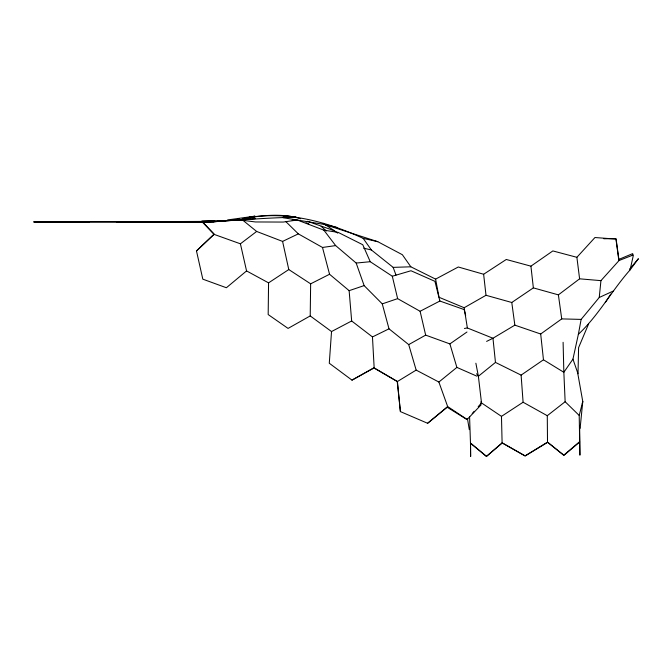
<?xml version="1.0" encoding="UTF-8"?>
<svg xmlns="http://www.w3.org/2000/svg" width="672" height="672" viewBox="0 0 672 672"><rect width="100%" height="100%" fill="white"/><g stroke="black" fill="none" stroke-linecap="round" stroke-linejoin="round"><path stroke-width="1.01" d="M288.784 269.548L268.565 282.862L268.178 314.555L288.061 328.415L310.22 315.924L310.64 283.828L288.784 269.548L282.584 241.416L256.654 231.454L242.785 220.198L201.608 221.298L214.074 234.368L240.408 243.81L256.654 231.454M310.22 315.924L331.531 331.556L329.28 363.241L351.985 380.134L374.161 367.886L397.438 381.52L400.403 411.6L427.61 423.276L447.661 406.56L438.875 382.04L416.161 370.096L408.71 344.61L389.004 328.826L382.267 303.878L364.132 285.6L356.177 263.054L335.664 245.599L323.845 230.143L298.082 220.315L292.169 220.214M580.112 428.4L582.767 401.495L577.492 371.86M578.365 334.312L581.129 319.402L599.239 297.494L600.944 280.644L619.046 260.534L633.444 254.881L630.118 269.875C611.822 290.522 598.592 315.344 578.365 334.312L572.947 359.134L563.85 372.288L565.144 401.722L579.214 415.456L579.911 455.171L579.642 426.728M632.344 255.536L632.73 253.596L618.71 259.459L615.905 238.678L603.826 238.745M582.313 403.502L582.767 401.495L579.214 415.456M588.605 323.921L578.584 347.668L578.021 373.766L572.947 359.134M605.304 302.526L610.798 294.05M630.118 269.875L638.4 258.712L629.664 269.06M472.223 413.566L474.214 411.281M478.187 406.72L481.505 402.914L478.38 376.261L475.877 363.216M247.187 218.03C286.843 210.504 327.23 221.827 363.149 238.358L371.372 249.959L393.154 267.372L410.836 266.801L435.599 279.124L439.018 297.276L464.167 307.734L485.999 295.285L511.778 302.492L533.358 287.885L558.39 294.865L579.6 278.821L576.887 257.309L594.955 237.527L616.106 239.098L619.046 260.534M481.152 404.796L467.158 419.471L447.661 406.56M240.408 243.81L246.565 270.925L226.38 287.742L202.81 279.157L196.484 250.942L214.158 234.066L201.835 221.18L214.738 220.828M196.484 250.95L214.074 234.368M481.505 402.914L501.472 416.371L502.11 442.932L486.419 456.448L470.476 443.176L469.577 416.606M579.432 441.848L563.758 455.204L547.512 442.151L547.277 415.699L565.144 401.722M579.709 441.966L563.934 455.364L547.68 442.294L525.168 455.935L502.303 442.882L486.511 456.347L470.551 443.092L470.627 456.515L470.476 443.176M427.636 423.268L447.174 407.232L466.872 419.488M438.875 382.04L456.876 367.399L476.759 376.127M464.419 328.465L467.359 327.961L492.962 338.243L495.466 362.41L478.38 376.261L476.582 373.75M486.612 341.401L492.962 338.243L514.853 325.147L540.691 334.001L561.725 318.898L581.129 319.402M408.71 344.61L425.662 335.118L449.896 343.904L466.981 332.002M435.599 279.124L458.287 266.994L483.63 274.252L506.276 259.476L530.922 266.162L552.854 250.925L576.887 257.309M547.277 415.699L523.093 402.234L521.111 375.119L543.463 359.789L540.691 334.001M501.472 416.371L523.093 402.234M397.438 381.52L416.161 370.096M547.512 442.151L525.042 455.902L502.11 442.932M351.985 380.134L373.783 367.87L397.211 381.486L400.403 411.6M331.531 331.556L351.666 320.972L372.464 336.941L374.161 367.886M323.845 230.143L338.167 232.394L362.771 244.734L370.238 261.71L392.305 276.234L397.631 298.637L420.101 311.27L439.874 301.031L464.142 309.574L465.679 315.47M310.64 283.828L329.549 274.26L349.129 290.665L351.666 320.972M372.464 336.941L389.004 328.826M282.584 241.416L298.318 233.864L322.493 247.456L335.664 245.599M599.239 297.494L613.091 291.119M382.267 303.878L397.631 298.637M349.129 290.665L364.132 285.6M392.305 276.234L410.978 270.749L434.927 281.333L439.874 301.031M243.197 219.383L245.238 218.946M249.228 217.342C266.036 215.141 284.273 213.545 300.67 218.77M242.29 218.761L254.999 216.149L227.758 219.912M296.545 217.325C264.256 217.51 232.201 221.248 199.928 221.852L213.864 221.802L241.424 219.584L255.016 216.787M242.29 218.803L245.23 218.341M242.785 220.198L244.81 219.887M337.453 227.539L324.526 224.473L297.083 220.013L283.223 222.062L255.402 221.962L241.399 220.147M221.122 221.054L214.057 221.785L200.054 221.844L213.864 221.802M224.154 220.735L228.194 220.324M230.21 220.114L234.251 219.694M237.275 219.383L239.291 219.173M356.177 263.054L370.238 261.71M241.424 219.584L255.352 218.66M130.662 221.869L116.5 221.785L213.612 221.374M217.829 220.76L225.044 220.592M89.326 221.869L33.6 221.911L174.502 221.878L34.675 221.869M75.104 221.844L88.704 221.785M35.154 221.886L48.88 221.869M172.418 221.894L200.718 221.852M158.365 221.878L201.39 221.852M202.289 221.861L157.987 221.743M131.099 221.869L173.83 221.886M202.801 222.012L160.801 221.945M118.885 221.852L132.594 221.869M579.6 278.821L600.944 280.644M282.332 215.485L295.806 216.989M283.105 217.694L297.083 220.013M281.963 215.485L284.911 216.04M286.877 216.418L288.842 216.787M363.149 238.358L377.798 241.693L402.368 254.722L410.836 266.801M363.678 248.203L371.372 249.959M324.526 224.473L377.798 241.693M307.474 221.264L334.396 230.765L337.739 233.117M306.029 222.718L308.834 223.978M495.466 362.41L521.111 375.119M246.565 270.925L268.565 282.862M543.463 359.789L563.85 372.288L563.102 342.308M323.299 223.339L334.396 230.765M321.082 226.254L326.374 230.975M285.76 221.533L298.318 233.864M393.154 267.372L396.001 275.117M449.896 343.904L456.876 367.399M322.493 247.456L329.549 274.26M420.101 311.27L425.662 335.118M467.418 418.37L469.291 429.635M464.167 307.734L467.359 327.961M558.39 294.865L561.725 318.898M511.778 302.492L514.853 325.147M483.63 274.252L485.999 295.285M530.922 266.162L533.358 287.885M480.984 401.747L481.102 403.78"/></g></svg>
